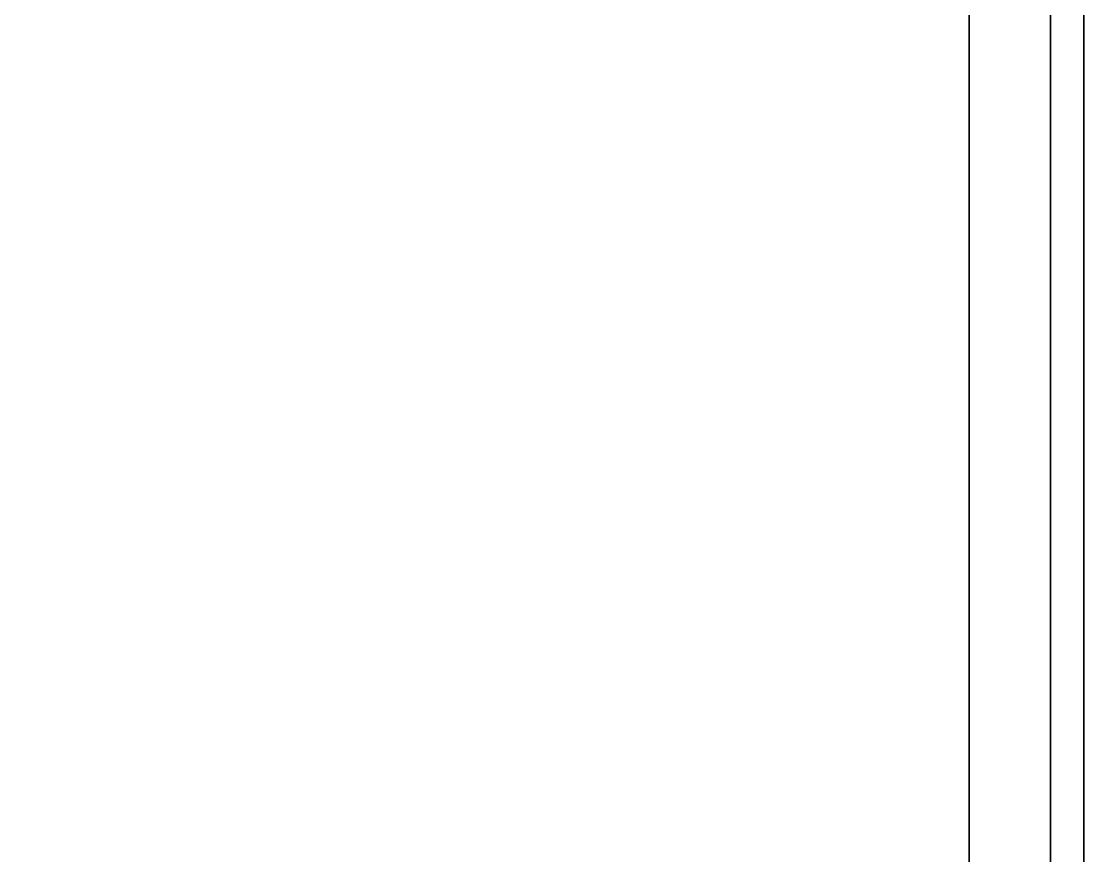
# Model space of a CAD drawing. Extents: x -9.3 to 15.5, y -7 to 5.4.
# Drawn here: x 11.878 to 14.49, y 0.977 to 3.029 of the extents above; entities that cross this region are included whole.
import ezdxf

# ---------------------------------------------------------------- set-up
doc = ezdxf.new("R2010")
doc.units = 0

msp = doc.modelspace()

# ---------------------------------------------------------------- linework, layer by layer
for points in [[(14.2088, 4.8, 5.5), (14.2088, -3.8, 5.5), (14.4902, -4.0814, 5.5), (14.4902, 5.0814, 5.5)], [(14.4902, 5.0814, 5.2631), (14.4902, -4.0814, 5.2631), (14.4088, -4, 5.2631), (14.4088, 5, 5.2631)], [(14.4902, 5.0814, 5.2631), (14.4902, 5.0814, 5.5), (14.4902, -4.0814, 5.5), (14.4902, -4.0814, 5.2631)], [(14.4088, -4, 1.1), (14.4088, -4), (14.4088, 5), (14.4088, 5, 1.1)], [(14.4088, -4, 5.2631), (14.4088, -4, 1.1), (14.4088, 5, 1.1), (14.4088, 5, 5.2631)], [(14.2088, -3.8, 4.7), (14.2088, 4.8, 4.7), (5.6088, 4.8, 4.7), (5.6088, -3.8, 4.7)], [(14.2088, 4.8, 4.7), (14.2088, -3.8, 4.7), (14.2088, -3.8, 5.5), (14.2088, 4.8, 5.5)]]:
    msp.add_3dface(points)

doc.saveas('drawing.dxf')
